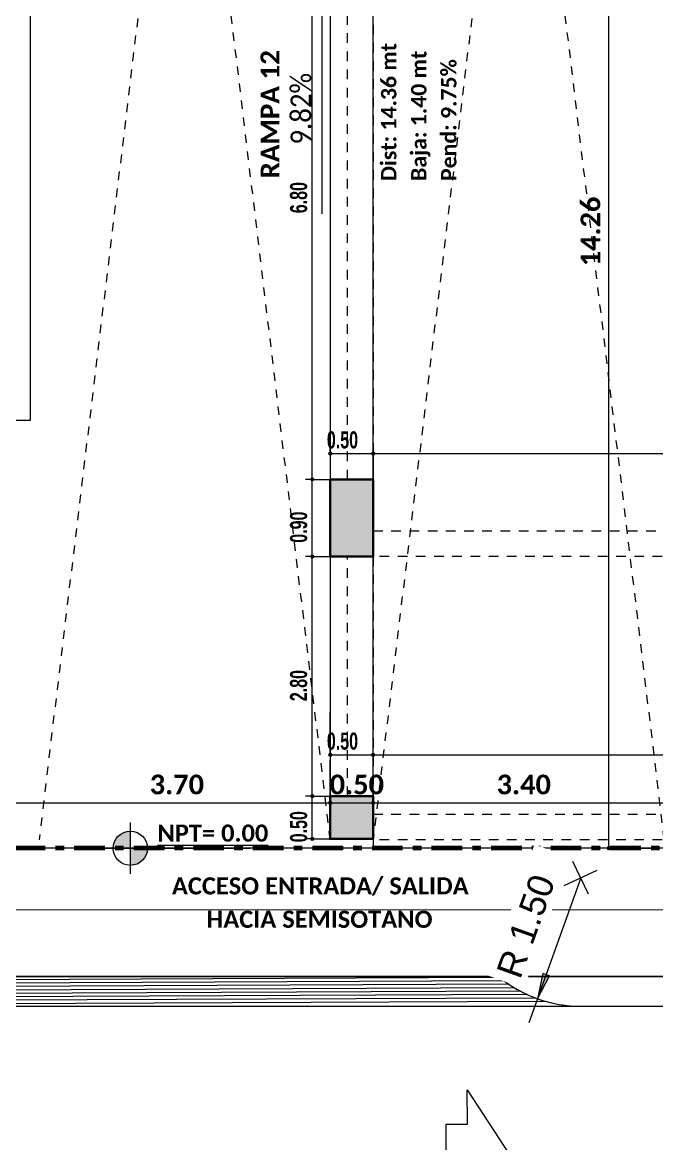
# Model space of a CAD drawing. Header units: metres. Extents: x -144 to 1000, y -717 to 29.
# Drawn here: x 218.3 to 225.71, y -574.98 to -561.88 of the extents above; entities that cross this region are included whole.
import ezdxf

# ---------------------------------------------------------------- set-up
doc = ezdxf.new("R2010")
doc.units = ezdxf.units.M
for name, pattern in [('Basculante', [0.11625, 0.075, -0.04125]), ('basculante modificado', [0.18, 0.1125, -0.0675]), ('Dash Dot 3_16_', [0.595313, 0.357187, -0.119063, 0, -0.119063])]:
    doc.linetypes.add(name, pattern=pattern)
doc.layers.get('0').update_dxf_attribs({"color": 1})
for name, color, linetype, lineweight in [('A-ANNO-DIMS', 1, 'Continuous', 9), ('A-DETL', 1, 'Continuous', 9), ('A-DETL-GENF', 1, 'Continuous', 9), ('A-DETL-THIN', 1, 'Continuous', 9), ('A-FLOR', 2, 'Continuous', 9), ('G-ANNO-DIMS', 1, 'Continuous', 9), ('G-ANNO-TEXT', 2, 'Continuous', 9), ('S-COLS', 7, 'Continuous', 9)]:
    doc.layers.add(name, color=color, linetype=linetype, lineweight=lineweight)
doc.styles.add('Arial_1', font='arial.ttf', dxfattribs={"height": 0.132717})
doc.styles.add('Britannic Bold_B_3', font='', dxfattribs={"width": 0.7})
doc.styles.add('Calibri', font='calibri.ttf', dxfattribs={"width": 0.9, "height": 0.24})
doc.styles.add('Calibri_B', font='calibrib.ttf', dxfattribs={"height": 0.165})
doc.styles.add('Calibri_B_2', font='calibrib.ttf', dxfattribs={"height": 0.135})
doc.styles.add('Calibri_B_3', font='calibrib.ttf', dxfattribs={"height": 0.15})
doc.styles.add('Calibri_B_8', font='calibrib.ttf', dxfattribs={"height": 0.9})
doc.styles.get('Britannic Bold_B_3').set_extended_font_data('Britannic Bold', bold=True)

# ---------------------------------------------------------------- blocks, each defined once
blk = doc.blocks.new('W')
at = {"layer": 'A-ANNO-DIMS', "lineweight": 25, "true_color": 0x00592d}
h = blk.add_hatch(color=118, dxfattribs=at)
edge = h.paths.add_edge_path()
edge.add_arc((219.399, -505.404), 0.015, 0, 360)
h = blk.add_hatch(color=118, dxfattribs=at)
edge = h.paths.add_edge_path()
edge.add_arc((219.899, -505.404), 0.015, 0, 360)
h = blk.add_hatch(color=118, dxfattribs=at)
edge = h.paths.add_edge_path()
edge.add_arc((219.899, -505.404), 0.015, 0, 360)
h = blk.add_hatch(color=118, dxfattribs=at)
edge = h.paths.add_edge_path()
edge.add_arc((219.189, -505.706), 0.015, 0, 360)
h = blk.add_hatch(color=118, dxfattribs=at)
edge = h.paths.add_edge_path()
edge.add_arc((219.189, -505.706), 0.015, 0, 360)
h = blk.add_hatch(color=118, dxfattribs=at)
edge = h.paths.add_edge_path()
edge.add_arc((219.189, -506.606), 0.015, 0, 360)
h = blk.add_hatch(color=118, dxfattribs=at)
edge = h.paths.add_edge_path()
edge.add_arc((219.189, -506.606), 0.015, 0, 360)
h = blk.add_hatch(color=118, dxfattribs=at)
edge = h.paths.add_edge_path()
edge.add_arc((219.399, -508.924), 0.015, 0, 360)
h = blk.add_hatch(color=118, dxfattribs=at)
edge = h.paths.add_edge_path()
edge.add_arc((219.899, -508.924), 0.015, 0, 360)
h = blk.add_hatch(color=118, dxfattribs=at)
edge = h.paths.add_edge_path()
edge.add_arc((219.899, -508.924), 0.015, 0, 360)
h = blk.add_hatch(color=118, dxfattribs=at)
edge = h.paths.add_edge_path()
edge.add_arc((219.189, -509.406), 0.015, 0, 360)
h = blk.add_hatch(color=118, dxfattribs=at)
edge = h.paths.add_edge_path()
edge.add_arc((219.189, -509.406), 0.015, 0, 360)
at = {"layer": 'A-ANNO-DIMS', "lineweight": 25, "true_color": 0x004080}
h = blk.add_hatch(color=156, dxfattribs=at)
edge = h.paths.add_edge_path()
edge.add_arc((219.399, -509.484), 0.015, 0, 360)
h = blk.add_hatch(color=156, dxfattribs=at)
edge = h.paths.add_edge_path()
edge.add_arc((219.399, -509.484), 0.015, 0, 360)
h = blk.add_hatch(color=156, dxfattribs=at)
edge = h.paths.add_edge_path()
edge.add_arc((219.899, -509.484), 0.015, 0, 360)
h = blk.add_hatch(color=156, dxfattribs=at)
edge = h.paths.add_edge_path()
edge.add_arc((219.899, -509.484), 0.015, 0, 360)
at = {"layer": 'A-ANNO-DIMS', "lineweight": 25, "true_color": 0x00592d}
h = blk.add_hatch(color=118, dxfattribs=at)
edge = h.paths.add_edge_path()
edge.add_arc((219.189, -509.905), 0.015, 0, 360)
at = {"layer": 'A-ANNO-DIMS', "lineweight": 25, "true_color": 0x004080}
h = blk.add_hatch(color=156, dxfattribs=at)
edge = h.paths.add_edge_path()
edge.add_arc((222.65, -510.015), 0.015, 0, 360)
at = {"layer": 'A-ANNO-DIMS'}
blk.add_hatch(color=256, dxfattribs=at).paths.add_polyline_path([(221.819, -511.773), (221.957, -511.504), (221.882, -511.477)])
at = {"layer": 'G-ANNO-DIMS'}
h = blk.add_hatch(color=256, dxfattribs=at)
edge = h.paths.add_edge_path()
edge.add_line((217.065, -510.015), (216.865, -510.015))
edge.add_arc((217.065, -510.015), 0.2, 90, 180, ccw=False)
edge.add_line((217.065, -509.815), (217.065, -510.015))
h = blk.add_hatch(color=256, dxfattribs=at)
edge = h.paths.add_edge_path()
edge.add_line((217.065, -510.015), (217.265, -510.015))
edge.add_arc((217.065, -510.015), 0.2, 270, 360, ccw=False)
edge.add_line((217.065, -510.215), (217.065, -510.015))
at = {"layer": 'S-COLS', "true_color": 0x5b5b5b}
h = blk.add_hatch(color=251, dxfattribs=at)
h.paths.add_polyline_path([(219.399, -506.606), (219.899, -506.606), (219.899, -505.706), (219.399, -505.706), (219.399, -506.241)])
h.paths.add_polyline_path([(237.699, -506.606), (237.699, -505.706), (237.199, -505.706), (237.199, -506.606)])
h.paths.add_polyline_path([(227.249, -506.606), (227.599, -506.606), (227.599, -505.706), (227.099, -505.706), (227.099, -506.606)])
h.paths.add_polyline_path([(227.099, -498.906), (227.599, -498.906), (227.599, -498.006), (227.099, -498.006), (227.099, -498.906)])
h.paths.add_polyline_path([(219.899, -498.906), (219.899, -498.206), (219.399, -498.206), (219.399, -498.906)])
h.paths.add_polyline_path([(237.299, -498.906), (237.699, -498.905), (237.699, -498.206), (237.299, -498.206), (237.299, -498.905)])
h.paths.add_polyline_path([(225.299, -498.906), (225.299, -498.906), (225.299, -498.406), (223.599, -498.406), (223.599, -496.256), (225.299, -496.256), (225.299, -495.756), (223.299, -495.756), (223.299, -498.906)])
h.paths.add_polyline_path([(233.899, -498.906), (233.899, -495.756), (233.399, -495.756), (233.399, -498.906), (233.899, -498.906)])
h.paths.add_polyline_path([(227.599, -496.656), (227.599, -495.756), (227.099, -495.756), (227.099, -496.656)])
h.paths.add_polyline_path([(219.399, -496.456), (219.899, -496.456), (219.899, -495.755), (219.399, -495.755)])
h.paths.add_polyline_path([(237.299, -496.456), (237.699, -496.456), (237.699, -495.755), (237.299, -495.756)])
h.paths.add_polyline_path([(237.199, -487.756), (237.699, -487.756), (237.699, -486.856), (237.199, -486.856)])
h = blk.add_hatch(color=251, dxfattribs=at)
h.paths.add_polyline_path([(227.599, -509.905), (227.599, -509.406), (227.099, -509.406), (227.099, -509.905), (227.249, -509.905)])
h.paths.add_polyline_path([(219.399, -509.905), (219.899, -509.905), (219.899, -509.406), (219.399, -509.406)])
at = {"layer": 'A-ANNO-DIMS', "color": 156, "true_color": 0x004080}
for p, q in [((222.65, -510.015), (222.65, -495.755)), ((219.399, -509.484), (219.399, -508.984)), ((219.399, -509.484), (219.399, -508.984)), ((219.899, -509.484), (219.899, -509.404)), ((219.899, -509.484), (219.899, -509.404)), ((215.699, -509.484), (219.399, -509.484)), ((219.399, -509.484), (219.399, -509.564)), ((219.399, -509.484), (219.899, -509.484)), ((219.399, -509.484), (219.399, -509.564)), ((219.899, -509.484), (219.899, -509.984)), ((219.899, -509.484), (223.299, -509.484)), ((219.899, -509.484), (219.899, -509.984)), ((222.65, -510.015), (222.57, -510.015)), ((222.65, -510.015), (223.15, -510.015))]:
    blk.add_line(p, q, dxfattribs=at)
at = {"layer": 'A-ANNO-DIMS', "color": 118, "true_color": 0x00592d}
for p, q in [((219.189, -505.706), (219.189, -498.906)), ((219.399, -505.404), (219.399, -505.324)), ((219.899, -505.404), (219.899, -505.324)), ((219.899, -505.404), (219.899, -505.324)), ((219.399, -505.404), (219.899, -505.404)), ((219.399, -505.404), (219.399, -505.904)), ((219.899, -505.404), (219.899, -505.904)), ((219.899, -505.404), (227.099, -505.404)), ((219.899, -505.404), (219.899, -505.904)), ((219.189, -505.706), (219.109, -505.706)), ((219.189, -505.706), (219.109, -505.706)), ((219.189, -506.606), (219.189, -505.706)), ((219.189, -505.706), (219.689, -505.706)), ((219.189, -505.706), (219.689, -505.706)), ((219.189, -506.606), (219.109, -506.606)), ((219.189, -506.606), (219.109, -506.606)), ((219.189, -509.406), (219.189, -506.606)), ((219.189, -506.606), (219.689, -506.606)), ((219.189, -506.606), (219.689, -506.606)), ((219.399, -508.924), (219.399, -508.424)), ((219.899, -508.924), (219.899, -508.424)), ((219.899, -508.924), (219.899, -508.424)), ((219.399, -508.924), (219.899, -508.924)), ((219.399, -508.924), (219.399, -509.004)), ((219.899, -508.924), (219.899, -509.004)), ((219.899, -508.924), (227.099, -508.924)), ((219.899, -508.924), (219.899, -509.004)), ((219.189, -509.406), (219.109, -509.406)), ((219.189, -509.406), (219.109, -509.406)), ((219.189, -509.905), (219.189, -509.406)), ((219.189, -509.406), (219.689, -509.406)), ((219.189, -509.406), (219.689, -509.406)), ((219.189, -509.905), (219.109, -509.905)), ((219.189, -509.905), (219.689, -509.905))]:
    blk.add_line(p, q, dxfattribs=at)
at = {"layer": 'A-ANNO-DIMS'}
for p, q in [((222.414, -510.552), (222.232, -510.169)), ((222.131, -510.451), (222.515, -510.27)), ((222.323, -510.361), (221.718, -512.056)), ((221.882, -511.477), (221.819, -511.773)), ((221.819, -511.773), (221.957, -511.504)), ((221.957, -511.504), (221.882, -511.477))]:
    blk.add_line(p, q, dxfattribs=at)
at = {"layer": 'A-ANNO-DIMS', "color": 5, "true_color": 0x0000ff}
blk.add_line((242.494, -510.755), (211.632, -510.73), dxfattribs=at)
at = {"layer": 'A-ANNO-DIMS', "color": 118, "lineweight": 25, "true_color": 0x00592d}
for centre in [(219.399, -505.404), (219.899, -505.404), (219.899, -505.404), (219.189, -505.706), (219.189, -505.706), (219.189, -506.606), (219.189, -506.606), (219.399, -508.924), (219.899, -508.924), (219.899, -508.924), (219.189, -509.406), (219.189, -509.406), (219.189, -509.905)]:
    blk.add_circle(centre, 0.015, dxfattribs=at)
at = {"layer": 'A-ANNO-DIMS', "color": 156, "lineweight": 25, "true_color": 0x004080}
for centre in [(219.399, -509.484), (219.399, -509.484), (219.899, -509.484), (219.899, -509.484), (222.65, -510.015)]:
    blk.add_circle(centre, 0.015, dxfattribs=at)
at = {"layer": 'A-ANNO-DIMS'}
blk.add_arc((222.323, -510.361), 1.5, 238.8946, 261.8129, dxfattribs=at)
at = {"layer": 'A-DETL', "color": 9, "linetype": 'Basculante', "true_color": 0xc0c0c0}
for p, q in [((217.699, -495.755), (215.999, -509.916)), ((219.399, -509.916), (217.699, -495.755)), ((221.599, -495.755), (219.899, -509.916)), ((223.299, -509.916), (221.599, -495.755))]:
    blk.add_line(p, q, dxfattribs=at)
at = {"layer": 'A-DETL', "color": 7, "linetype": 'basculante modificado'}
for p, q in [((219.599, -505.706), (219.599, -498.906)), ((219.899, -498.906), (219.899, -505.706)), ((219.899, -506.306), (227.099, -506.306)), ((219.599, -509.406), (219.599, -506.606)), ((227.099, -506.606), (219.899, -506.606)), ((219.899, -506.606), (219.899, -509.406)), ((219.899, -509.616), (227.099, -509.616)), ((227.099, -509.916), (219.899, -509.916))]:
    blk.add_line(p, q, dxfattribs=at)
at = {"layer": 'A-DETL', "color": 7, "linetype": 'Dash Dot 3_16_', "lineweight": 70}
blk.add_line((242.494, -510.015), (211.633, -510.015), dxfattribs=at)
at = {"layer": 'A-DETL', "color": 253, "true_color": 0xb6b6b6}
for p, q in [((221.548, -511.645), (213.783, -511.679)), ((221.486, -511.605), (213.854, -511.638)), ((221.429, -511.565), (213.917, -511.598)), ((221.378, -511.526), (213.973, -511.558)), ((221.795, -511.765), (213.48, -511.8)), ((221.698, -511.724), (213.604, -511.76)), ((221.618, -511.685), (213.701, -511.719)), ((221.916, -511.804), (213.284, -511.841))]:
    blk.add_line(p, q, dxfattribs=at)
at = {"layer": 'A-DETL-GENF'}
for p, q in [((221.001, -513.239), (220.999, -512.839)), ((220.999, -512.839), (221.503, -513.612)), ((220.751, -513.24), (221.001, -513.239)), ((220.753, -513.615), (220.751, -513.24))]:
    blk.add_line(p, q, dxfattribs=at)
at = {"layer": 'A-DETL-THIN'}
for p, q in [((219.399, -498.905), (219.399, -505.706)), ((219.899, -505.706), (219.899, -498.905)), ((219.399, -505.706), (219.899, -505.706)), ((219.399, -506.606), (219.399, -509.406)), ((219.899, -506.606), (219.399, -506.606)), ((219.899, -509.406), (219.899, -506.606)), ((219.399, -509.406), (219.899, -509.406)), ((211.219, -511.511), (243.752, -511.511)), ((211.219, -511.861), (243.752, -511.861))]:
    blk.add_line(p, q, dxfattribs=at)
blk.add_arc((222.323, -510.361), 1.5, 230.0615, 270.288, dxfattribs=at)
at = {"layer": 'A-FLOR'}
for p, q in [((215.899, -505.015), (215.899, -495.755)), ((213.167, -505.015), (215.899, -505.015)), ((240.319, -510.015), (213.234, -510.015)), ((211.219, -511.515), (243.752, -511.515))]:
    blk.add_line(p, q, dxfattribs=at)
at = {"layer": 'G-ANNO-DIMS'}
for p, q in [((219.305, -502.603), (219.305, -500.103)), ((217.065, -510.315), (217.065, -509.715)), ((216.765, -510.015), (218.465, -510.015))]:
    blk.add_line(p, q, dxfattribs=at)
blk.add_circle((217.065, -510.015), 0.2, dxfattribs=at)
at = {"layer": 'S-COLS', "lineweight": 35}
for p, q in [((219.899, -505.706), (219.399, -505.706)), ((219.399, -505.706), (219.399, -506.606)), ((219.899, -505.706), (219.899, -506.606)), ((219.399, -506.606), (219.899, -506.606)), ((219.899, -509.406), (219.399, -509.406)), ((219.399, -509.406), (219.399, -509.905)), ((219.899, -509.905), (219.899, -509.406)), ((219.399, -509.905), (219.899, -509.905))]:
    blk.add_line(p, q, dxfattribs=at)
at = {"layer": 'A-ANNO-DIMS', "color": 118, "true_color": 0x00592d, "char_height": 0.2, "width": 0.69614, "attachment_point": 1, "rotation": 90, "line_spacing_factor": 1.000203, "style": 'Britannic Bold_B_3'}
for s, insert in [('6.80', (218.929, -502.596)), ('0.90', (218.929, -506.446)), ('2.80', (218.929, -508.297)), ('0.50', (218.929, -509.946))]:
    blk.add_mtext(s, dxfattribs=dict(at, insert=insert))
at = {"layer": 'A-ANNO-DIMS', "color": 156, "true_color": 0x004080, "insert": (222.321, -503.216), "char_height": 0.23, "width": 0.79373, "attachment_point": 1, "rotation": 90, "line_spacing_factor": 1.158048, "style": 'Calibri_B_8'}
blk.add_mtext('14.26', dxfattribs=at)
at = {"layer": 'A-ANNO-DIMS', "color": 118, "true_color": 0x00592d, "char_height": 0.2, "width": 0.69614, "attachment_point": 1, "line_spacing_factor": 1.000203, "style": 'Britannic Bold_B_3'}
for insert in [(219.359, -505.144), (219.359, -508.664)]:
    blk.add_mtext('0.50', dxfattribs=dict(at, insert=insert))
at = {"layer": 'A-ANNO-DIMS', "color": 156, "true_color": 0x004080, "char_height": 0.23, "width": 0.61793, "attachment_point": 1, "line_spacing_factor": 1.158048, "style": 'Calibri_B_8'}
for s, insert in [('3.70', (217.291, -509.155)), ('0.50', (219.392, -509.155)), ('3.40', (221.341, -509.155))]:
    blk.add_mtext(s, dxfattribs=dict(at, insert=insert))
at = {"layer": 'G-ANNO-DIMS', "style": 'Calibri', "width": 0.9}
blk.add_text('9.82%%%', height=0.24, rotation=90, dxfattribs=at).set_placement((219.176, -501.794))
at = {"layer": 'G-ANNO-DIMS', "color": 5, "true_color": 0x0000ff, "style": 'Calibri_B'}
blk.add_text('%%UNPT= 0.00', height=0.2, dxfattribs=at).set_placement((217.381, -509.938))
at = {"layer": 'G-ANNO-TEXT'}
for s, height, style, p in [('Dist: 14.36 mt', 0.18, 'Calibri_B_2', (220.171, -502.219)), ('RAMPA 12', 0.22, 'Calibri_B_3', (218.805, -502.19)), ('Baja: 1.40 mt', 0.18, 'Calibri_B_2', (220.522, -502.219)), ('Pend: 9.75%%%', 0.18, 'Calibri_B_2', (220.872, -502.219))]:
    blk.add_text(s, height=height, rotation=90, dxfattribs=dict(at, style=style)).set_placement(p)
at = {"layer": 'G-ANNO-TEXT', "style": 'Calibri_B'}
for s, p in [('ACCESO ENTRADA/ SALIDA', (217.55, -510.555)), ('HACIA SEMISOTANO', (217.955, -510.945))]:
    blk.add_text(s, height=0.2, dxfattribs=at).set_placement(p)
at = {"layer": 'A-ANNO-DIMS', "insert": (221.332, -511.456), "char_height": 0.3, "width": 1.47482, "attachment_point": 1, "rotation": 70.3538, "line_spacing_factor": 0.941778, "style": 'Arial_1', "bg_fill": 3, "box_fill_scale": 1.25, "bg_fill_color": 256, "bg_fill_true_color": 13158600, "bg_fill_transparency": 0}
blk.add_mtext('R 1.50', dxfattribs=at)

msp = doc.modelspace()

# ---------------------------------------------------------------- block references
at = {"color": 3}
msp.add_blockref('W', (2.499, -61.518), dxfattribs=at)

doc.saveas('drawing.dxf')
